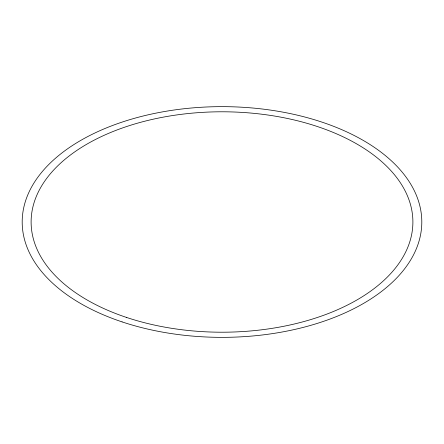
<?xml version="1.0" encoding="UTF-8"?>
<svg xmlns="http://www.w3.org/2000/svg" width="444" height="444" viewBox="0 0 444 444"><rect width="100%" height="100%" fill="white"/><g stroke="black" fill="none" stroke-linecap="round" stroke-linejoin="round"><path stroke-width="0.67" d="M122.1 321.9A199.8 115.351 0 0 0 421.8 222A199.8 115.351 0 0 0 122.1 122.1A199.8 115.351 0 0 0 122.1 321.9M126.551 317.443A190.892 110.212 0 0 0 412.892 222A190.892 110.212 0 0 0 126.551 126.557A190.892 110.212 0 0 0 126.551 317.443"/></g></svg>
